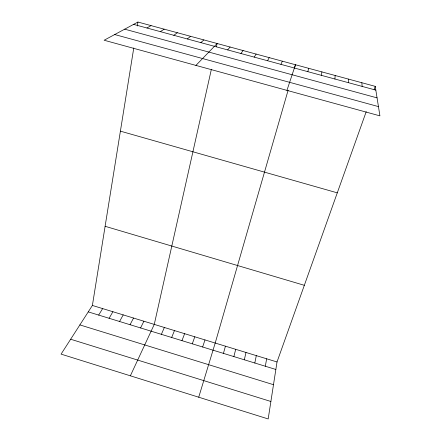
<?xml version="1.0" encoding="UTF-8"?>
<svg xmlns="http://www.w3.org/2000/svg" width="441" height="441" viewBox="0 0 441 441"><rect width="100%" height="100%" fill="white"/><g stroke="black" fill="none" stroke-linecap="round" stroke-linejoin="round"><path stroke-width="0.66" d="M334.912 79.016L335.166 75.499M321.357 75.339L321.891 71.9M366.212 111.672L277.014 361.962L268.183 418.95L61.078 354.123L92.389 305.453L133.772 47.948M137.3 25.975L137.934 22.05L375.23 86.353L379.922 115.862L104.126 40.236L137.934 22.05M265.317 366.234L266.651 358.787M254.81 363.009L256.309 355.622M211.393 69.231L154.267 324.394L130.365 375.815M216.426 46.763L217.148 43.516L195.92 65.406M244.325 359.79L245.995 352.469M307.846 71.674L308.661 68.316M233.868 356.582L235.709 349.316M223.433 353.379L225.439 346.174M288.105 90.262L215.202 343.043L198.72 397.209M294.538 67.964L295.47 64.739L286.942 90.366M202.645 346.995L204.982 339.912M192.293 343.815L194.795 336.797M374.095 89.551L375.23 86.353M181.957 340.645L184.625 333.683M171.654 337.481L174.482 330.579M280.95 64.369L282.317 61.172M161.373 334.322L164.361 327.481M140.574 327.939L143.893 321.213M130.056 324.714L133.54 318.049M267.566 60.737L269.203 57.622M119.566 321.495L123.215 314.891M109.103 318.281L112.918 311.737M98.668 315.078L102.643 308.59M254.22 57.115L256.133 54.078M240.918 53.504L243.096 50.55M227.655 49.905L230.103 47.027M200.853 42.634L203.847 39.911M187.315 38.962L190.578 36.316M173.826 35.297L177.359 32.733M160.375 31.647L164.173 29.161M146.963 28.009L151.031 25.6M133.601 24.382L375.831 90.124M124.698 29.172L377.066 97.874M114.715 34.541L378.45 106.595M120.399 131.153L337.282 192.844M105.112 226.294L304.329 285.31M92.389 305.453L277.014 361.962M88.255 311.881L275.851 369.47M79.876 324.907L273.492 384.701M70.654 339.234L270.89 401.486M361.835 82.726L362.149 86.408M348.484 79.104L348.511 82.71"/></g></svg>
